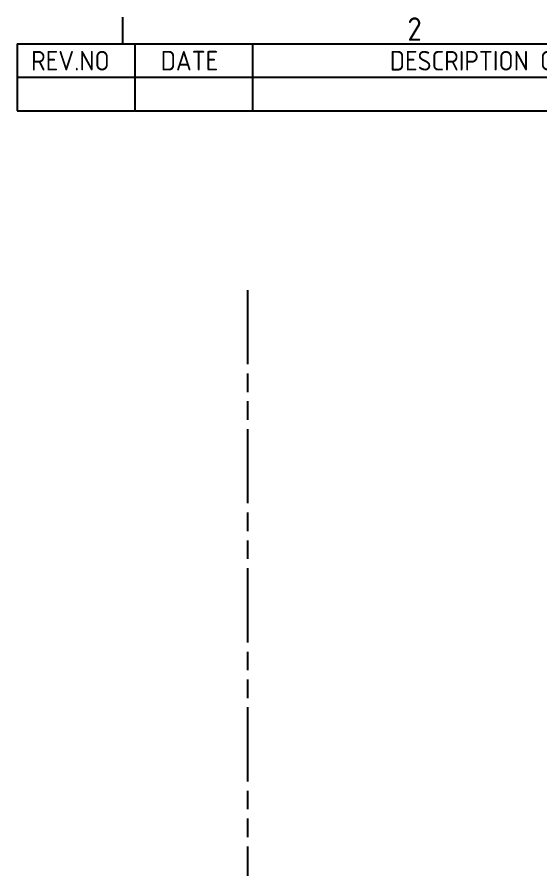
# Model space of a CAD drawing. Header units: millimetres. Extents: x 0 to 594, y 0 to 420.
# Drawn here: x 432 to 498.8, y 304.6 to 413.4 of the extents above; entities that cross this region are included whole.
import ezdxf

# ---------------------------------------------------------------- set-up
doc = ezdxf.new("R2010")
doc.units = ezdxf.units.MM
doc.linetypes.add('DOUBLE_DASH_CHAIN', pattern=[1.2403, 0.6614, -0.0827, 0.1654, -0.0827, 0.1654, -0.0827])
doc.layers.get('0').update_dxf_attribs({"color": 3, "lineweight": 25})
for name, color, linetype, lineweight in [('경계(ISO)', 7, 'Continuous', 25), ('기호(ISO)', 5, 'Continuous', 25), ('스케치 형상(ISO)', 3, 'Continuous', 25)]:
    doc.layers.add(name, color=color, linetype=linetype, lineweight=lineweight)
doc.styles.add('ISO ProportionalPSTEK', font='isocp.shx')
doc.styles.add('문자 텍스트_PSTEK_POSCO', font='isocp.shx')

# ---------------------------------------------------------------- blocks, each defined once
blk = doc.blocks.new('경계 Default Border')
at = {"layer": '경계(ISO)'}
blk.add_line((445.5, 410), (445.5, 413.4), dxfattribs=at)
at = {"layer": '경계(ISO)', "color": 2, "insert": (481.75, 410.37), "char_height": 3, "attachment_point": 7, "style": '문자 텍스트_PSTEK_POSCO'}
blk.add_mtext('2', dxfattribs=at)
blk = doc.blocks.new('리비전 내역')
at = {"layer": '기호(ISO)'}
for p, q in [((432, 410), (584, 410)), ((432, 410), (432, 405.72)), ((447, 410), (447, 405.72)), ((462, 410), (462, 405.72)), ((539, 410), (539, 405.72)), ((554, 410), (554, 405.72)), ((569, 410), (569, 405.72)), ((584, 410), (584, 405.72)), ((432, 405.72), (584, 405.72)), ((432, 405.72), (432, 401.44)), ((447, 405.72), (447, 401.44)), ((462, 405.72), (462, 401.44)), ((539, 405.72), (539, 401.44)), ((554, 405.72), (554, 401.44)), ((569, 405.72), (569, 401.44)), ((584, 405.72), (584, 401.44)), ((432, 401.44), (584, 401.44))]:
    blk.add_line(p, q, dxfattribs=at)
at = {"layer": '기호(ISO)', "color": 2, "char_height": 2.5, "attachment_point": 7, "style": 'ISO ProportionalPSTEK'}
for s, insert in [('REV.NO', (433.79, 406.58)), ('DATE', (450.31, 406.58)), ('DESCRIPTION OF REVISION', (479.51, 406.58)), ('DRA.BY', (540.48, 406.58)), ('CH.BY', (556.86, 406.58)), ('APP.BY', (570.48, 406.58))]:
    blk.add_mtext(s, dxfattribs=dict(at, insert=insert))

msp = doc.modelspace()

# ---------------------------------------------------------------- linework, layer by layer
at = {"layer": '스케치 형상(ISO)', "color": 6, "linetype": 'DOUBLE_DASH_CHAIN', "ltscale": 14.305712}
msp.add_line((461.381, 378.582), (461.381, 147.918), dxfattribs=at)

# ---------------------------------------------------------------- block references
msp.add_blockref('경계 Default Border', (0, 0))
at = {"layer": '기호(ISO)'}
msp.add_blockref('리비전 내역', (0, 0), dxfattribs=at)

doc.saveas('drawing.dxf')
